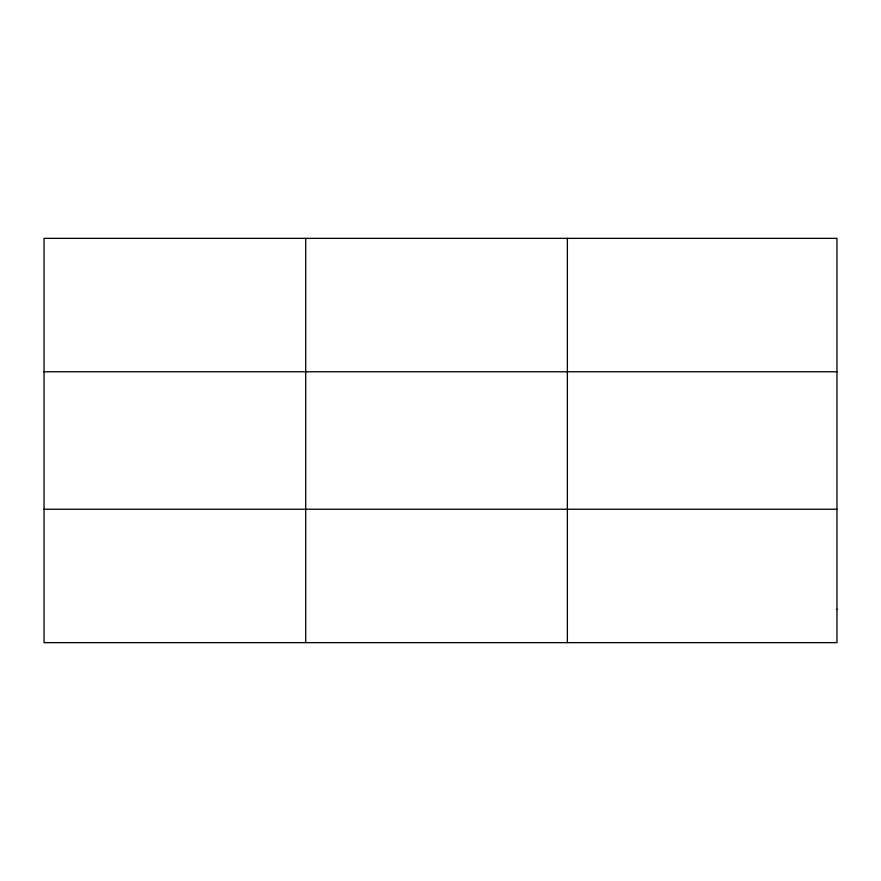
<?xml version="1.0" encoding="UTF-8"?>
<svg xmlns="http://www.w3.org/2000/svg" width="881" height="881" viewBox="0 0 881 881"><rect width="100%" height="100%" fill="white"/><g stroke="black" fill="none" stroke-linecap="round" stroke-linejoin="round"><path stroke-width="1.32" d="M305.707 238.355L305.707 642.645M567.364 238.355L567.364 642.645M44.05 371.771L836.95 371.771M44.05 509.229L836.95 509.229M836.95 609.3L836.95 642.645L44.05 642.645L44.05 238.355L836.95 238.355L836.95 609.3"/></g></svg>
